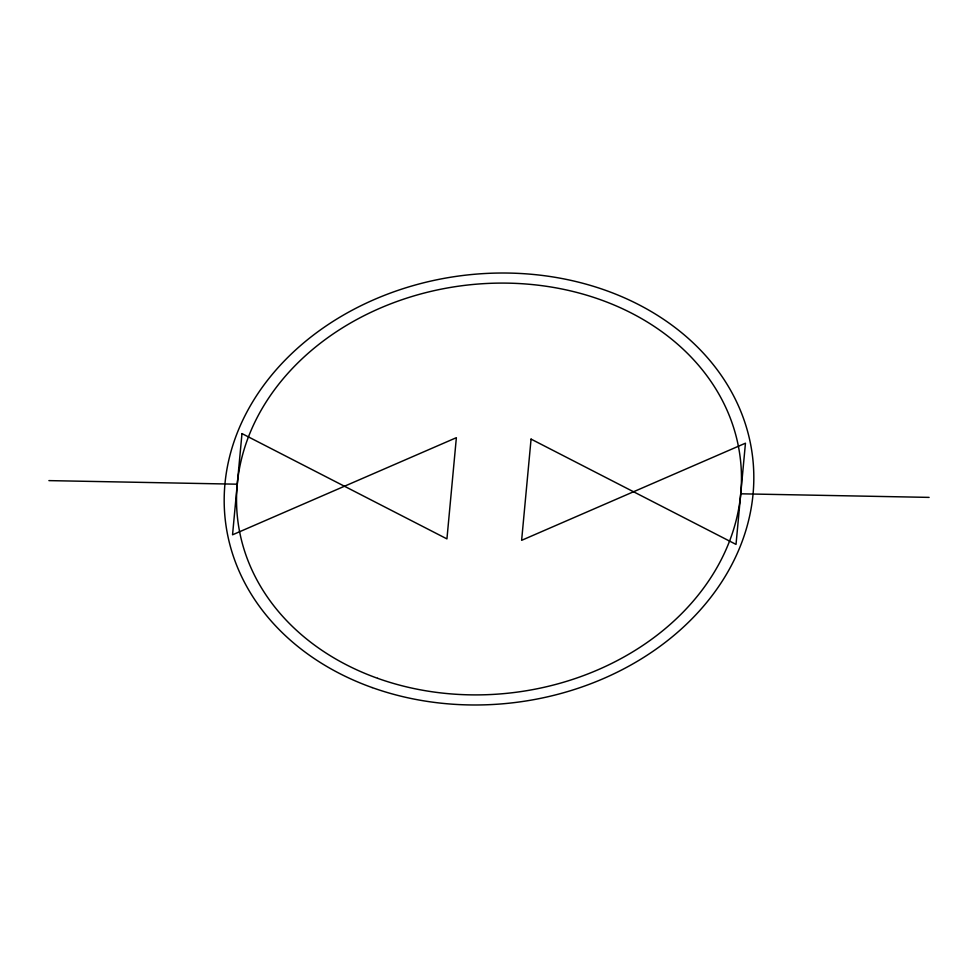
<?xml version="1.0" encoding="UTF-8"?>
<svg xmlns="http://www.w3.org/2000/svg" width="978" height="978" viewBox="0 0 978 978"><rect width="100%" height="100%" fill="white"/><g stroke="black" fill="none" stroke-linecap="round" stroke-linejoin="round"><path stroke-width="1.47" d="M48.9 480.614L237.263 484.196M740.737 493.804L929.1 497.386M241.982 433.596L232.544 534.807L456.371 437.679L446.934 538.89L241.982 433.596M531.066 439.11L521.629 540.321L745.456 443.193L736.018 544.404L531.066 439.11M377.63 678.316A253.155 205.062 -7.2 0 0 740.908 464.452A253.155 205.062 -7.2 0 0 348.461 324.219A253.155 205.062 -7.2 0 0 377.63 678.316M372.178 687.583A265.539 215.099 -7.2 0 0 753.231 463.254A265.539 215.099 -7.2 0 0 341.579 316.163A265.539 215.099 -7.2 0 0 372.178 687.583"/></g></svg>
